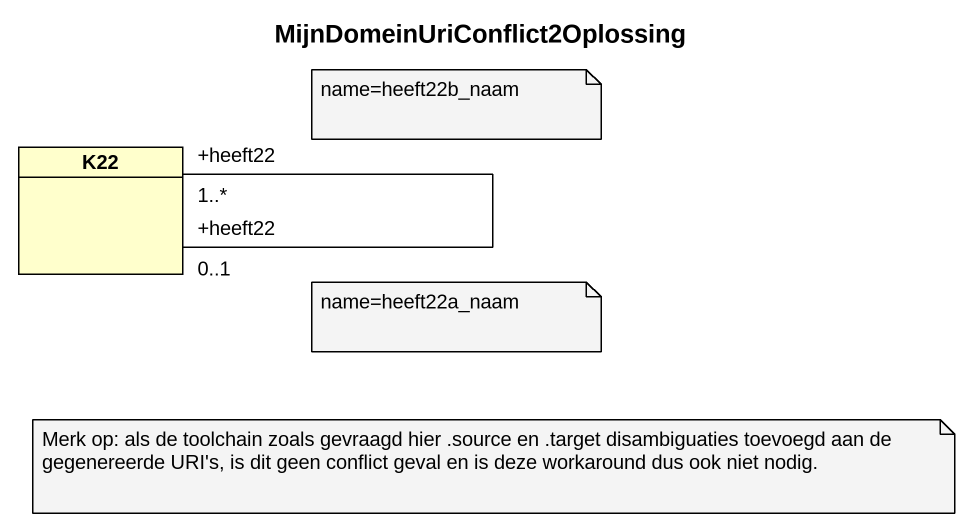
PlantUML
@startuml
title MijnDomeinUriConflict2Oplossing
hide circle
hide empty members
class K22
K22 "+heeft22\n0..1" -- "+heeft22\n1..*" K22
note as N1
  name=heeft22b_naam
end note
note as N2
  name=heeft22a_naam
end note
note as N3
  Merk op: als de toolchain zoals gevraagd hier .source en .target disambiguaties toevoegd aan de gegenereerde URI's, is dit geen conflict geval en is deze workaround dus ook niet nodig.
end note
@enduml
